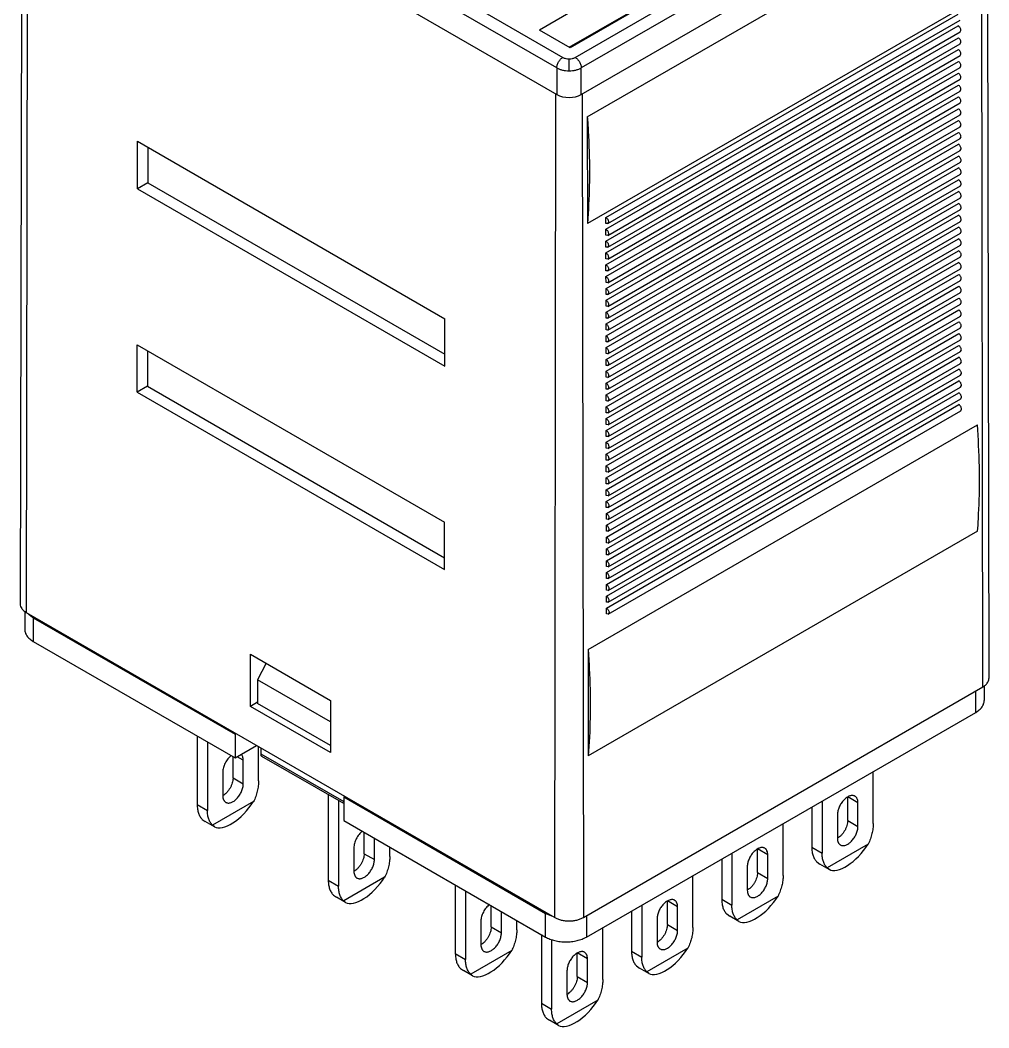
# Model space of a CAD drawing. Header units: millimetres. Extents: x 6 to 39.4, y 4.8 to 58.5.
# Drawn here: x 5.99 to 39.42, y 4.84 to 39.63 of the extents above; entities that cross this region are included whole.
import ezdxf

# ---------------------------------------------------------------- set-up
doc = ezdxf.new("R2010")
doc.units = ezdxf.units.MM
doc.header["$LTSCALE"] = 4.122792
for name, color, linetype in [('00_COMPONENTS', 7, 'CONTINUOUS'), ('00_COMPONENTS_1', 7, 'CONTINUOUS'), ('00_COMPONENTS_3', 7, 'CONTINUOUS'), ('00_COMPONENTS_4', 7, 'CONTINUOUS')]:
    doc.layers.add(name, color=color, linetype=linetype)

msp = doc.modelspace()

# ---------------------------------------------------------------- linework, layer by layer
at = {"layer": '00_COMPONENTS', "color": 7}
for p, q in [((6.052, 47.779), (5.992, 19.466)), ((6.239, 47.61), (6.197, 19.179)), ((39.218, 16.608), (39.176, 45.038)), ((39.363, 45.207), (39.423, 16.894)), ((25.565, 36.289), (39, 44.046)), ((39.006, 40.368), (25.571, 32.611)), ((26.207, 32.815), (38.369, 39.837)), ((26.208, 32.407), (38.37, 39.429)), ((26.27, 32.605), (38.432, 39.627)), ((26.209, 31.998), (38.371, 39.02)), ((26.271, 32.196), (38.433, 39.218)), ((38.433, 39.218), (38.459, 39.275)), ((26.271, 31.788), (38.433, 38.81)), ((38.433, 38.81), (38.459, 38.867)), ((26.209, 31.59), (38.371, 38.611)), ((26.272, 31.379), (38.434, 38.401)), ((38.434, 38.401), (38.46, 38.458)), ((26.21, 31.181), (38.372, 38.203)), ((26.272, 30.971), (38.435, 37.992)), ((38.435, 37.992), (38.46, 38.05)), ((26.21, 30.772), (38.373, 37.794)), ((26.273, 30.562), (38.435, 37.584)), ((38.435, 37.584), (38.461, 37.641)), ((26.211, 30.364), (38.373, 37.386)), ((38.436, 37.175), (38.462, 37.232)), ((24.44, 8.647), (24.483, 37.077)), ((25.387, 37.077), (25.43, 8.647)), ((26.212, 29.955), (38.374, 36.977)), ((26.274, 30.153), (38.436, 37.175)), ((26.212, 29.547), (38.374, 36.568)), ((26.274, 29.745), (38.436, 36.767)), ((38.436, 36.767), (38.462, 36.824)), ((25.565, 36.289), (25.571, 32.611)), ((26.275, 29.336), (38.437, 36.358)), ((38.437, 36.358), (38.463, 36.415)), ((26.213, 29.138), (38.375, 36.16)), ((26.275, 28.928), (38.438, 35.949)), ((38.438, 35.949), (38.464, 36.007)), ((26.213, 28.729), (38.376, 35.751)), ((26.276, 28.519), (38.438, 35.541)), ((38.438, 35.541), (38.464, 35.598)), ((10.04, 33.809), (10.043, 35.444)), ((10.043, 35.444), (20.649, 29.32)), ((10.394, 35.241), (10.394, 34.014)), ((26.214, 28.321), (38.376, 35.343)), ((38.439, 35.132), (38.465, 35.189)), ((26.215, 27.912), (38.377, 34.934)), ((26.277, 28.11), (38.439, 35.132)), ((26.215, 27.504), (38.377, 34.525)), ((26.277, 27.702), (38.44, 34.724)), ((38.44, 34.724), (38.465, 34.781)), ((26.216, 27.095), (38.378, 34.117)), ((26.278, 27.293), (38.44, 34.315)), ((38.44, 34.315), (38.466, 34.372)), ((10.394, 34.014), (10.04, 33.809)), ((10.04, 33.809), (20.647, 27.686)), ((10.394, 34.014), (20.648, 28.094)), ((26.279, 26.885), (38.441, 33.906)), ((38.441, 33.906), (38.467, 33.964)), ((26.217, 26.686), (38.379, 33.708)), ((26.279, 26.476), (38.441, 33.498)), ((38.441, 33.498), (38.467, 33.555)), ((26.217, 26.278), (38.379, 33.3)), ((26.28, 26.067), (38.442, 33.089)), ((38.442, 33.089), (38.468, 33.146)), ((26.208, 32.611), (26.207, 32.815)), ((26.218, 25.869), (38.38, 32.891)), ((38.443, 32.681), (38.469, 32.738)), ((26.27, 32.605), (26.208, 32.611)), ((26.208, 32.203), (26.208, 32.407)), ((26.218, 25.461), (38.381, 32.482)), ((26.296, 32.662), (26.27, 32.605)), ((26.28, 25.659), (38.443, 32.681)), ((26.271, 32.196), (26.208, 32.203)), ((26.219, 25.052), (38.381, 32.074)), ((26.296, 32.254), (26.271, 32.196)), ((26.281, 25.25), (38.443, 32.272)), ((38.443, 32.272), (38.469, 32.329)), ((26.209, 31.794), (26.209, 31.998)), ((26.271, 31.788), (26.209, 31.794)), ((26.22, 24.643), (38.382, 31.665)), ((26.297, 31.845), (26.271, 31.788)), ((26.282, 24.842), (38.444, 31.863)), ((38.444, 31.863), (38.47, 31.921)), ((26.209, 31.385), (26.209, 31.59)), ((26.272, 31.379), (26.209, 31.385)), ((26.298, 31.436), (26.272, 31.379)), ((26.282, 24.433), (38.444, 31.455)), ((38.444, 31.455), (38.47, 31.512)), ((26.21, 30.977), (26.21, 31.181)), ((26.272, 30.971), (26.21, 30.977)), ((26.22, 24.235), (38.382, 31.257)), ((26.298, 31.028), (26.272, 30.971)), ((26.283, 24.024), (38.445, 31.046)), ((38.445, 31.046), (38.471, 31.103)), ((26.211, 30.568), (26.21, 30.772)), ((26.221, 23.826), (38.383, 30.848)), ((26.299, 30.619), (26.273, 30.562)), ((26.284, 23.616), (38.446, 30.637)), ((38.446, 30.637), (38.472, 30.695)), ((26.273, 30.562), (26.211, 30.568)), ((26.211, 30.16), (26.211, 30.364)), ((26.221, 23.417), (38.384, 30.439)), ((38.446, 30.229), (38.472, 30.286)), ((26.274, 30.153), (26.211, 30.16)), ((26.212, 29.751), (26.212, 29.955)), ((26.222, 23.009), (38.384, 30.031)), ((26.3, 30.211), (26.274, 30.153)), ((26.284, 23.207), (38.446, 30.229)), ((26.274, 29.745), (26.212, 29.751)), ((26.223, 22.6), (38.385, 29.622)), ((26.3, 29.802), (26.274, 29.745)), ((26.285, 22.798), (38.447, 29.82)), ((38.447, 29.82), (38.473, 29.878)), ((20.647, 27.686), (20.649, 29.32)), ((26.213, 29.342), (26.212, 29.547)), ((26.275, 29.336), (26.213, 29.342)), ((26.301, 29.393), (26.275, 29.336)), ((26.285, 22.39), (38.448, 29.412)), ((38.448, 29.412), (38.473, 29.469)), ((26.213, 28.934), (26.213, 29.138)), ((26.275, 28.928), (26.213, 28.934)), ((26.223, 22.192), (38.386, 29.213)), ((26.301, 28.985), (26.275, 28.928)), ((26.286, 21.981), (38.448, 29.003)), ((38.448, 29.003), (38.474, 29.06)), ((26.214, 28.525), (26.213, 28.729)), ((26.224, 21.783), (38.386, 28.805)), ((26.302, 28.576), (26.276, 28.519)), ((26.287, 21.573), (38.449, 28.594)), ((38.449, 28.594), (38.475, 28.652)), ((10.03, 26.781), (10.032, 28.416)), ((10.032, 28.416), (20.639, 22.292)), ((10.383, 28.213), (10.383, 26.986)), ((26.276, 28.519), (26.214, 28.525)), ((26.214, 28.116), (26.214, 28.321)), ((26.225, 21.374), (38.387, 28.396)), ((26.287, 21.164), (38.449, 28.186)), ((38.449, 28.186), (38.475, 28.243)), ((26.277, 28.11), (26.214, 28.116)), ((26.215, 27.708), (26.215, 27.912)), ((26.225, 20.966), (38.387, 27.988)), ((26.303, 28.168), (26.277, 28.11)), ((38.45, 27.777), (38.476, 27.834)), ((26.277, 27.702), (26.215, 27.708)), ((26.216, 27.299), (26.215, 27.504)), ((26.226, 20.557), (38.388, 27.579)), ((26.303, 27.759), (26.277, 27.702)), ((26.288, 20.755), (38.45, 27.777)), ((26.278, 27.293), (26.216, 27.299)), ((26.226, 20.149), (38.389, 27.17)), ((26.304, 27.35), (26.278, 27.293)), ((26.288, 20.347), (38.451, 27.369)), ((38.451, 27.369), (38.477, 27.426)), ((10.383, 26.986), (10.03, 26.781)), ((10.383, 26.986), (20.637, 21.066)), ((26.216, 26.891), (26.216, 27.095)), ((26.279, 26.885), (26.216, 26.891)), ((26.304, 26.942), (26.279, 26.885)), ((26.289, 19.938), (38.451, 26.96)), ((38.451, 26.96), (38.477, 27.017)), ((10.03, 26.781), (20.636, 20.658)), ((26.217, 26.482), (26.217, 26.686)), ((26.279, 26.476), (26.217, 26.482)), ((26.227, 19.74), (38.389, 26.762)), ((26.305, 26.533), (26.279, 26.476)), ((26.29, 19.53), (38.452, 26.551)), ((38.452, 26.551), (38.478, 26.609)), ((26.217, 26.073), (26.217, 26.278)), ((26.228, 19.331), (38.39, 26.353)), ((26.306, 26.125), (26.28, 26.067)), ((26.29, 19.121), (38.452, 26.143)), ((38.452, 26.143), (38.478, 26.2)), ((26.28, 26.067), (26.217, 26.073)), ((26.218, 25.665), (26.218, 25.869)), ((25.593, 17.902), (39.028, 25.658)), ((26.28, 25.659), (26.218, 25.665)), ((26.219, 25.256), (26.218, 25.461)), ((26.306, 25.716), (26.28, 25.659)), ((26.281, 25.25), (26.219, 25.256)), ((26.219, 24.848), (26.219, 25.052)), ((26.307, 25.307), (26.281, 25.25)), ((26.282, 24.842), (26.219, 24.848)), ((26.308, 24.899), (26.282, 24.842)), ((26.22, 24.439), (26.22, 24.643)), ((26.282, 24.433), (26.22, 24.439)), ((26.308, 24.49), (26.282, 24.433)), ((26.221, 24.03), (26.22, 24.235)), ((26.283, 24.024), (26.221, 24.03)), ((26.309, 24.082), (26.283, 24.024)), ((26.221, 23.622), (26.221, 23.826)), ((26.309, 23.673), (26.284, 23.616)), ((26.284, 23.616), (26.221, 23.622)), ((26.222, 23.213), (26.221, 23.417)), ((26.284, 23.207), (26.222, 23.213)), ((26.222, 22.805), (26.222, 23.009)), ((26.31, 23.264), (26.284, 23.207)), ((26.285, 22.798), (26.222, 22.805)), ((26.311, 22.856), (26.285, 22.798)), ((20.636, 20.658), (20.639, 22.292)), ((26.223, 22.396), (26.223, 22.6)), ((26.285, 22.39), (26.223, 22.396)), ((26.311, 22.447), (26.285, 22.39)), ((39.033, 21.981), (25.598, 14.224)), ((26.224, 21.987), (26.223, 22.192)), ((26.286, 21.981), (26.224, 21.987)), ((26.312, 22.038), (26.286, 21.981)), ((26.224, 21.579), (26.224, 21.783)), ((26.287, 21.573), (26.224, 21.579)), ((26.312, 21.63), (26.287, 21.573)), ((26.225, 21.17), (26.225, 21.374)), ((26.287, 21.164), (26.225, 21.17)), ((26.225, 20.762), (26.225, 20.966)), ((26.313, 21.221), (26.287, 21.164)), ((26.288, 20.755), (26.225, 20.762)), ((26.226, 20.353), (26.226, 20.557)), ((26.314, 20.813), (26.288, 20.755)), ((26.288, 20.347), (26.226, 20.353)), ((26.314, 20.404), (26.288, 20.347)), ((26.227, 19.944), (26.226, 20.149)), ((26.289, 19.938), (26.227, 19.944)), ((26.315, 19.995), (26.289, 19.938)), ((26.227, 19.536), (26.227, 19.74)), ((26.29, 19.53), (26.227, 19.536)), ((26.316, 19.587), (26.29, 19.53)), ((6.197, 19.179), (24.44, 8.647)), ((26.228, 19.127), (26.228, 19.331)), ((26.316, 19.178), (26.29, 19.121)), ((26.29, 19.121), (26.228, 19.127)), ((25.593, 17.902), (25.598, 14.224)), ((13.941, 15.935), (13.944, 17.733)), ((13.944, 17.733), (16.702, 16.141)), ((25.43, 8.647), (39.218, 16.608)), ((14.187, 16.077), (13.941, 15.935)), ((16.702, 16.141), (16.699, 14.343)), ((16.699, 14.343), (13.941, 15.935))]:
    msp.add_line(p, q, dxfattribs=at)
for points, knots in [([(38.459, 39.275), (38.459, 39.29), (38.453, 39.321), (38.434, 39.364), (38.406, 39.401), (38.383, 39.421), (38.37, 39.429)], [0, 0, 0, 0, 0.237297, 0.500111, 0.762865, 1, 1, 1, 1]), ([(38.459, 38.867), (38.459, 38.881), (38.454, 38.912), (38.435, 38.955), (38.407, 38.993), (38.383, 39.013), (38.371, 39.02)], [0, 0, 0, 0, 0.237297, 0.500111, 0.762865, 1, 1, 1, 1]), ([(38.46, 38.458), (38.46, 38.473), (38.454, 38.503), (38.435, 38.546), (38.408, 38.584), (38.384, 38.604), (38.371, 38.611)], [0, 0, 0, 0, 0.237297, 0.500111, 0.762865, 1, 1, 1, 1]), ([(38.46, 38.05), (38.46, 38.064), (38.455, 38.095), (38.436, 38.138), (38.408, 38.176), (38.385, 38.196), (38.372, 38.203)], [0, 0, 0, 0, 0.237297, 0.500111, 0.762865, 1, 1, 1, 1]), ([(38.461, 37.641), (38.461, 37.656), (38.456, 37.686), (38.437, 37.729), (38.409, 37.767), (38.385, 37.787), (38.373, 37.794)], [0, 0, 0, 0, 0.237297, 0.500111, 0.762865, 1, 1, 1, 1]), ([(38.462, 37.232), (38.462, 37.247), (38.456, 37.278), (38.437, 37.321), (38.41, 37.358), (38.386, 37.378), (38.373, 37.386)], [0, 0, 0, 0, 0.237297, 0.500111, 0.762865, 1, 1, 1, 1]), ([(38.462, 36.824), (38.462, 36.838), (38.457, 36.869), (38.438, 36.912), (38.41, 36.95), (38.386, 36.97), (38.374, 36.977)], [0, 0, 0, 0, 0.237297, 0.500111, 0.762865, 1, 1, 1, 1]), ([(38.463, 36.415), (38.463, 36.43), (38.458, 36.46), (38.439, 36.503), (38.411, 36.541), (38.387, 36.561), (38.374, 36.568)], [0, 0, 0, 0, 0.237297, 0.500111, 0.762865, 1, 1, 1, 1]), ([(25.565, 36.289), (25.577, 36.127), (25.62, 35.489), (25.639, 34.85), (25.639, 34.373)], [0, 0, 0, 0, 0.254045, 1, 1, 1, 1]), ([(38.464, 36.007), (38.464, 36.021), (38.458, 36.052), (38.439, 36.095), (38.411, 36.133), (38.388, 36.153), (38.375, 36.16)], [0, 0, 0, 0, 0.237297, 0.500111, 0.762865, 1, 1, 1, 1]), ([(38.464, 35.598), (38.464, 35.613), (38.459, 35.643), (38.44, 35.686), (38.412, 35.724), (38.388, 35.744), (38.376, 35.751)], [0, 0, 0, 0, 0.237297, 0.500111, 0.762865, 1, 1, 1, 1]), ([(38.465, 35.189), (38.465, 35.204), (38.459, 35.234), (38.44, 35.277), (38.413, 35.315), (38.389, 35.335), (38.376, 35.343)], [0, 0, 0, 0, 0.237297, 0.500111, 0.762865, 1, 1, 1, 1]), ([(38.465, 34.781), (38.465, 34.795), (38.46, 34.826), (38.441, 34.869), (38.413, 34.907), (38.389, 34.927), (38.377, 34.934)], [0, 0, 0, 0, 0.237297, 0.500111, 0.762865, 1, 1, 1, 1]), ([(38.466, 34.372), (38.466, 34.387), (38.461, 34.417), (38.442, 34.46), (38.414, 34.498), (38.39, 34.518), (38.377, 34.525)], [0, 0, 0, 0, 0.237297, 0.500111, 0.762865, 1, 1, 1, 1]), ([(25.639, 34.373), (25.639, 34.224), (25.633, 33.636), (25.605, 33.048), (25.571, 32.611)], [0, 0, 0, 0, 0.254263, 1, 1, 1, 1]), ([(38.467, 33.964), (38.467, 33.978), (38.461, 34.009), (38.442, 34.052), (38.414, 34.09), (38.391, 34.11), (38.378, 34.117)], [0, 0, 0, 0, 0.237297, 0.500111, 0.762865, 1, 1, 1, 1]), ([(38.467, 33.555), (38.467, 33.569), (38.462, 33.6), (38.443, 33.643), (38.415, 33.681), (38.391, 33.701), (38.379, 33.708)], [0, 0, 0, 0, 0.237297, 0.500111, 0.762865, 1, 1, 1, 1]), ([(38.468, 33.146), (38.468, 33.161), (38.462, 33.191), (38.443, 33.234), (38.416, 33.272), (38.392, 33.292), (38.379, 33.3)], [0, 0, 0, 0, 0.237297, 0.500111, 0.762865, 1, 1, 1, 1]), ([(26.207, 32.815), (26.22, 32.808), (26.244, 32.788), (26.271, 32.75), (26.29, 32.707), (26.296, 32.677), (26.296, 32.662)], [0, 0, 0, 0, 0.237135, 0.499889, 0.762703, 1, 1, 1, 1]), ([(38.469, 32.738), (38.469, 32.752), (38.463, 32.783), (38.444, 32.826), (38.416, 32.864), (38.393, 32.884), (38.38, 32.891)], [0, 0, 0, 0, 0.237297, 0.500111, 0.762865, 1, 1, 1, 1]), ([(26.208, 32.407), (26.22, 32.4), (26.244, 32.38), (26.272, 32.342), (26.291, 32.299), (26.296, 32.268), (26.296, 32.254)], [0, 0, 0, 0, 0.237135, 0.499889, 0.762703, 1, 1, 1, 1]), ([(38.469, 32.329), (38.469, 32.344), (38.464, 32.374), (38.445, 32.417), (38.417, 32.455), (38.393, 32.475), (38.381, 32.482)], [0, 0, 0, 0, 0.237297, 0.500111, 0.762865, 1, 1, 1, 1]), ([(38.47, 31.921), (38.47, 31.935), (38.464, 31.966), (38.445, 32.009), (38.418, 32.047), (38.394, 32.066), (38.381, 32.074)], [0, 0, 0, 0, 0.237297, 0.500111, 0.762865, 1, 1, 1, 1]), ([(26.209, 31.998), (26.221, 31.991), (26.245, 31.971), (26.273, 31.933), (26.292, 31.89), (26.297, 31.86), (26.297, 31.845)], [0, 0, 0, 0, 0.237135, 0.499889, 0.762703, 1, 1, 1, 1]), ([(38.47, 31.512), (38.47, 31.526), (38.465, 31.557), (38.446, 31.6), (38.418, 31.638), (38.394, 31.658), (38.382, 31.665)], [0, 0, 0, 0, 0.237297, 0.500111, 0.762865, 1, 1, 1, 1]), ([(26.209, 31.59), (26.222, 31.582), (26.245, 31.562), (26.273, 31.525), (26.292, 31.482), (26.298, 31.451), (26.298, 31.436)], [0, 0, 0, 0, 0.237135, 0.499889, 0.762703, 1, 1, 1, 1]), ([(26.21, 31.181), (26.222, 31.174), (26.246, 31.154), (26.274, 31.116), (26.293, 31.073), (26.298, 31.042), (26.298, 31.028)], [0, 0, 0, 0, 0.237135, 0.499889, 0.762703, 1, 1, 1, 1]), ([(38.471, 31.103), (38.471, 31.118), (38.466, 31.148), (38.447, 31.191), (38.419, 31.229), (38.395, 31.249), (38.382, 31.257)], [0, 0, 0, 0, 0.237297, 0.500111, 0.762865, 1, 1, 1, 1]), ([(26.21, 30.772), (26.223, 30.765), (26.247, 30.745), (26.274, 30.707), (26.293, 30.664), (26.299, 30.634), (26.299, 30.619)], [0, 0, 0, 0, 0.237135, 0.499889, 0.762703, 1, 1, 1, 1]), ([(38.472, 30.695), (38.472, 30.709), (38.466, 30.74), (38.447, 30.783), (38.419, 30.821), (38.396, 30.841), (38.383, 30.848)], [0, 0, 0, 0, 0.237297, 0.500111, 0.762865, 1, 1, 1, 1]), ([(26.211, 30.364), (26.224, 30.357), (26.247, 30.337), (26.275, 30.299), (26.294, 30.256), (26.3, 30.225), (26.3, 30.211)], [0, 0, 0, 0, 0.237135, 0.499889, 0.762703, 1, 1, 1, 1]), ([(38.472, 30.286), (38.472, 30.301), (38.467, 30.331), (38.448, 30.374), (38.42, 30.412), (38.396, 30.432), (38.384, 30.439)], [0, 0, 0, 0, 0.237297, 0.500111, 0.762865, 1, 1, 1, 1]), ([(26.212, 29.955), (26.224, 29.948), (26.248, 29.928), (26.276, 29.89), (26.295, 29.847), (26.3, 29.817), (26.3, 29.802)], [0, 0, 0, 0, 0.237135, 0.499889, 0.762703, 1, 1, 1, 1]), ([(38.473, 29.878), (38.473, 29.892), (38.467, 29.923), (38.448, 29.966), (38.421, 30.003), (38.397, 30.023), (38.384, 30.031)], [0, 0, 0, 0, 0.237297, 0.500111, 0.762865, 1, 1, 1, 1]), ([(38.473, 29.469), (38.473, 29.483), (38.468, 29.514), (38.449, 29.557), (38.421, 29.595), (38.397, 29.615), (38.385, 29.622)], [0, 0, 0, 0, 0.237297, 0.500111, 0.762865, 1, 1, 1, 1]), ([(26.212, 29.547), (26.225, 29.539), (26.249, 29.519), (26.276, 29.481), (26.295, 29.439), (26.301, 29.408), (26.301, 29.393)], [0, 0, 0, 0, 0.237135, 0.499889, 0.762703, 1, 1, 1, 1]), ([(26.213, 29.138), (26.225, 29.131), (26.249, 29.111), (26.277, 29.073), (26.296, 29.03), (26.301, 28.999), (26.301, 28.985)], [0, 0, 0, 0, 0.237135, 0.499889, 0.762703, 1, 1, 1, 1]), ([(38.474, 29.06), (38.474, 29.075), (38.469, 29.105), (38.45, 29.148), (38.422, 29.186), (38.398, 29.206), (38.386, 29.213)], [0, 0, 0, 0, 0.237297, 0.500111, 0.762865, 1, 1, 1, 1]), ([(26.213, 28.729), (26.226, 28.722), (26.25, 28.702), (26.278, 28.664), (26.297, 28.621), (26.302, 28.591), (26.302, 28.576)], [0, 0, 0, 0, 0.237135, 0.499889, 0.762703, 1, 1, 1, 1]), ([(38.475, 28.652), (38.475, 28.666), (38.469, 28.697), (38.45, 28.74), (38.422, 28.778), (38.399, 28.798), (38.386, 28.805)], [0, 0, 0, 0, 0.237297, 0.500111, 0.762865, 1, 1, 1, 1]), ([(26.214, 28.321), (26.227, 28.314), (26.25, 28.294), (26.278, 28.256), (26.297, 28.213), (26.303, 28.182), (26.303, 28.168)], [0, 0, 0, 0, 0.237135, 0.499889, 0.762703, 1, 1, 1, 1]), ([(38.475, 28.243), (38.475, 28.258), (38.47, 28.288), (38.451, 28.331), (38.423, 28.369), (38.399, 28.389), (38.387, 28.396)], [0, 0, 0, 0, 0.237297, 0.500111, 0.762865, 1, 1, 1, 1]), ([(26.215, 27.912), (26.227, 27.905), (26.251, 27.885), (26.279, 27.847), (26.298, 27.804), (26.303, 27.773), (26.303, 27.759)], [0, 0, 0, 0, 0.237135, 0.499889, 0.762703, 1, 1, 1, 1]), ([(38.476, 27.834), (38.476, 27.849), (38.47, 27.88), (38.451, 27.923), (38.424, 27.96), (38.4, 27.98), (38.387, 27.988)], [0, 0, 0, 0, 0.237297, 0.500111, 0.762865, 1, 1, 1, 1]), ([(26.215, 27.504), (26.228, 27.496), (26.252, 27.476), (26.279, 27.438), (26.298, 27.395), (26.304, 27.365), (26.304, 27.35)], [0, 0, 0, 0, 0.237135, 0.499889, 0.762703, 1, 1, 1, 1]), ([(38.477, 27.426), (38.477, 27.44), (38.471, 27.471), (38.452, 27.514), (38.424, 27.552), (38.401, 27.572), (38.388, 27.579)], [0, 0, 0, 0, 0.237297, 0.500111, 0.762865, 1, 1, 1, 1]), ([(38.477, 27.017), (38.477, 27.032), (38.472, 27.062), (38.453, 27.105), (38.425, 27.143), (38.401, 27.163), (38.389, 27.17)], [0, 0, 0, 0, 0.237297, 0.500111, 0.762865, 1, 1, 1, 1]), ([(26.216, 27.095), (26.228, 27.088), (26.252, 27.068), (26.28, 27.03), (26.299, 26.987), (26.304, 26.956), (26.304, 26.942)], [0, 0, 0, 0, 0.237135, 0.499889, 0.762703, 1, 1, 1, 1]), ([(26.217, 26.686), (26.229, 26.679), (26.253, 26.659), (26.281, 26.621), (26.3, 26.578), (26.305, 26.548), (26.305, 26.533)], [0, 0, 0, 0, 0.237135, 0.499889, 0.762703, 1, 1, 1, 1]), ([(38.478, 26.609), (38.478, 26.623), (38.472, 26.654), (38.453, 26.697), (38.426, 26.735), (38.402, 26.755), (38.389, 26.762)], [0, 0, 0, 0, 0.237297, 0.500111, 0.762865, 1, 1, 1, 1]), ([(26.217, 26.278), (26.23, 26.271), (26.254, 26.251), (26.281, 26.213), (26.3, 26.17), (26.306, 26.139), (26.306, 26.125)], [0, 0, 0, 0, 0.237135, 0.499889, 0.762703, 1, 1, 1, 1]), ([(38.478, 26.2), (38.478, 26.215), (38.473, 26.245), (38.454, 26.288), (38.426, 26.326), (38.402, 26.346), (38.39, 26.353)], [0, 0, 0, 0, 0.237297, 0.500111, 0.762865, 1, 1, 1, 1]), ([(26.218, 25.869), (26.23, 25.862), (26.254, 25.842), (26.282, 25.804), (26.301, 25.761), (26.306, 25.73), (26.306, 25.716)], [0, 0, 0, 0, 0.237135, 0.499889, 0.762703, 1, 1, 1, 1]), ([(26.218, 25.461), (26.231, 25.453), (26.255, 25.433), (26.283, 25.395), (26.301, 25.352), (26.307, 25.322), (26.307, 25.307)], [0, 0, 0, 0, 0.237135, 0.499889, 0.762703, 1, 1, 1, 1]), ([(39.101, 23.743), (39.101, 23.9), (39.095, 24.539), (39.064, 25.178), (39.028, 25.658)], [0, 0, 0, 0, 0.245957, 1, 1, 1, 1]), ([(26.219, 25.052), (26.232, 25.045), (26.255, 25.025), (26.283, 24.987), (26.302, 24.944), (26.308, 24.913), (26.308, 24.899)], [0, 0, 0, 0, 0.237135, 0.499889, 0.762703, 1, 1, 1, 1]), ([(26.22, 24.643), (26.232, 24.636), (26.256, 24.616), (26.284, 24.578), (26.303, 24.535), (26.308, 24.505), (26.308, 24.49)], [0, 0, 0, 0, 0.237135, 0.499889, 0.762703, 1, 1, 1, 1]), ([(26.22, 24.235), (26.233, 24.227), (26.257, 24.208), (26.284, 24.17), (26.303, 24.127), (26.309, 24.096), (26.309, 24.082)], [0, 0, 0, 0, 0.237135, 0.499889, 0.762703, 1, 1, 1, 1]), ([(26.221, 23.826), (26.233, 23.819), (26.257, 23.799), (26.285, 23.761), (26.304, 23.718), (26.309, 23.687), (26.309, 23.673)], [0, 0, 0, 0, 0.237135, 0.499889, 0.762703, 1, 1, 1, 1]), ([(39.033, 21.981), (39.045, 22.125), (39.085, 22.711), (39.101, 23.299), (39.101, 23.743)], [0, 0, 0, 0, 0.245763, 1, 1, 1, 1]), ([(26.221, 23.417), (26.234, 23.41), (26.258, 23.39), (26.286, 23.352), (26.305, 23.309), (26.31, 23.279), (26.31, 23.264)], [0, 0, 0, 0, 0.237135, 0.499889, 0.762703, 1, 1, 1, 1]), ([(26.222, 23.009), (26.235, 23.002), (26.258, 22.982), (26.286, 22.944), (26.305, 22.901), (26.311, 22.87), (26.311, 22.856)], [0, 0, 0, 0, 0.237135, 0.499889, 0.762703, 1, 1, 1, 1]), ([(26.223, 22.6), (26.235, 22.593), (26.259, 22.573), (26.287, 22.535), (26.306, 22.492), (26.311, 22.462), (26.311, 22.447)], [0, 0, 0, 0, 0.237135, 0.499889, 0.762703, 1, 1, 1, 1]), ([(26.223, 22.192), (26.236, 22.184), (26.26, 22.164), (26.287, 22.127), (26.306, 22.084), (26.312, 22.053), (26.312, 22.038)], [0, 0, 0, 0, 0.237135, 0.499889, 0.762703, 1, 1, 1, 1]), ([(26.224, 21.783), (26.237, 21.776), (26.26, 21.756), (26.288, 21.718), (26.307, 21.675), (26.312, 21.644), (26.312, 21.63)], [0, 0, 0, 0, 0.237135, 0.499889, 0.762703, 1, 1, 1, 1]), ([(26.225, 21.374), (26.237, 21.367), (26.261, 21.347), (26.289, 21.309), (26.308, 21.266), (26.313, 21.236), (26.313, 21.221)], [0, 0, 0, 0, 0.237135, 0.499889, 0.762703, 1, 1, 1, 1]), ([(26.225, 20.966), (26.238, 20.959), (26.262, 20.939), (26.289, 20.901), (26.308, 20.858), (26.314, 20.827), (26.314, 20.813)], [0, 0, 0, 0, 0.237135, 0.499889, 0.762703, 1, 1, 1, 1]), ([(26.226, 20.557), (26.238, 20.55), (26.262, 20.53), (26.29, 20.492), (26.309, 20.449), (26.314, 20.419), (26.314, 20.404)], [0, 0, 0, 0, 0.237135, 0.499889, 0.762703, 1, 1, 1, 1]), ([(26.226, 20.149), (26.239, 20.141), (26.263, 20.121), (26.291, 20.084), (26.31, 20.041), (26.315, 20.01), (26.315, 19.995)], [0, 0, 0, 0, 0.237135, 0.499889, 0.762703, 1, 1, 1, 1]), ([(26.227, 19.74), (26.24, 19.733), (26.263, 19.713), (26.291, 19.675), (26.31, 19.632), (26.316, 19.601), (26.316, 19.587)], [0, 0, 0, 0, 0.237135, 0.499889, 0.762703, 1, 1, 1, 1]), ([(5.992, 19.466), (5.991, 19.439), (6.001, 19.383), (6.028, 19.334), (6.045, 19.31)], [0, 0, 0, 0, 0.482961, 1, 1, 1, 1]), ([(6.045, 19.31), (6.054, 19.298), (6.08, 19.267), (6.13, 19.222), (6.173, 19.193), (6.197, 19.179)], [0, 0, 0, 0, 0.229617, 0.599345, 1, 1, 1, 1]), ([(26.228, 19.331), (26.24, 19.324), (26.264, 19.304), (26.292, 19.266), (26.311, 19.223), (26.316, 19.193), (26.316, 19.178)], [0, 0, 0, 0, 0.237135, 0.499889, 0.762703, 1, 1, 1, 1]), ([(25.593, 17.902), (25.605, 17.74), (25.647, 17.102), (25.666, 16.463), (25.666, 15.986)], [0, 0, 0, 0, 0.254045, 1, 1, 1, 1]), ([(39.218, 16.608), (39.249, 16.625), (39.305, 16.664), (39.372, 16.734), (39.414, 16.811), (39.424, 16.867), (39.423, 16.894)], [0, 0, 0, 0, 0.289746, 0.549121, 0.782214, 1, 1, 1, 1]), ([(25.666, 15.986), (25.666, 15.837), (25.661, 15.249), (25.633, 14.661), (25.598, 14.224)], [0, 0, 0, 0, 0.254263, 1, 1, 1, 1]), ([(24.44, 8.647), (24.474, 8.627), (24.548, 8.593), (24.669, 8.556), (24.799, 8.533), (24.935, 8.526), (25.071, 8.533), (25.201, 8.556), (25.322, 8.593), (25.396, 8.627), (25.43, 8.647)], [0, 0, 0, 0, 0.114124, 0.237348, 0.366973, 0.5, 0.633028, 0.762653, 0.885877, 1, 1, 1, 1])]:
    msp.add_open_spline(points, degree=3, knots=knots, dxfattribs=at)
at = {"layer": '00_COMPONENTS_1', "color": 7}
for p, q in [((12.101, 14.913), (12.101, 12.545)), ((12.454, 14.709), (12.454, 12.341)), ((14.222, 13.362), (14.222, 14.546)), ((13.338, 13.464), (13.338, 14.199)), ((13.692, 14.076), (13.48, 14.199)), ((13.692, 13.26), (13.692, 14.076)), ((12.985, 13.668), (12.985, 12.852)), ((35.435, 11.892), (35.435, 13.689)), ((13.338, 13.464), (13.692, 13.26)), ((16.626, 12.886), (16.626, 9.933)), ((12.101, 12.545), (12.454, 12.341)), ((14.045, 12.647), (12.631, 11.831)), ((16.98, 12.682), (16.98, 9.728)), ((33.668, 12.668), (33.668, 10.872)), ((34.905, 12.607), (34.552, 12.811)), ((34.552, 11.994), (34.552, 12.811)), ((34.905, 11.79), (34.905, 12.607)), ((33.314, 12.464), (33.314, 11.076)), ((34.198, 12.198), (34.198, 11.382)), ((12.278, 12.035), (12.379, 11.962)), ((12.694, 11.78), (12.379, 11.962)), ((12.694, 11.78), (12.631, 11.831)), ((32.324, 10.096), (32.324, 11.892)), ((34.552, 11.994), (34.905, 11.79)), ((17.864, 10.851), (17.864, 11.586)), ((18.217, 10.647), (18.217, 11.382)), ((35.259, 11.178), (33.844, 10.361)), ((17.51, 11.055), (17.51, 10.239)), ((17.864, 10.851), (18.217, 10.647)), ((18.748, 10.749), (18.748, 11.076)), ((30.556, 10.872), (30.556, 9.075)), ((31.794, 10.81), (31.44, 11.014)), ((31.44, 10.198), (31.44, 11.014)), ((31.794, 9.994), (31.794, 10.81)), ((33.314, 11.076), (33.668, 10.872)), ((30.203, 10.668), (30.203, 9.279)), ((33.491, 10.565), (33.592, 10.493)), ((33.908, 10.31), (33.592, 10.493)), ((29.213, 8.3), (29.213, 10.096)), ((31.087, 10.402), (31.087, 9.586)), ((31.44, 10.198), (31.794, 9.994)), ((33.908, 10.31), (33.844, 10.361)), ((16.626, 9.933), (16.98, 9.728)), ((18.571, 10.035), (17.157, 9.218)), ((21.01, 9.769), (21.01, 7.401)), ((16.803, 9.422), (16.904, 9.349)), ((21.364, 9.565), (21.364, 7.197)), ((17.22, 9.167), (16.904, 9.349)), ((17.22, 9.167), (17.157, 9.218)), ((22.248, 8.32), (22.248, 9.055)), ((27.445, 9.075), (27.445, 7.279)), ((28.683, 9.014), (28.329, 9.218)), ((28.329, 8.402), (28.329, 9.218)), ((30.203, 9.279), (30.556, 9.075)), ((32.147, 9.381), (30.733, 8.565)), ((22.601, 8.116), (22.601, 8.851)), ((27.092, 8.871), (27.092, 7.483)), ((28.683, 8.198), (28.683, 9.014)), ((30.38, 8.769), (30.481, 8.696)), ((21.894, 8.524), (21.894, 7.708)), ((23.132, 8.218), (23.132, 8.545)), ((27.975, 8.606), (27.975, 7.789)), ((28.329, 8.402), (28.683, 8.198)), ((30.796, 8.514), (30.481, 8.696)), ((30.796, 8.514), (30.733, 8.565)), ((22.248, 8.32), (22.601, 8.116)), ((23.98, 8.055), (23.98, 5.687)), ((26.102, 6.503), (26.102, 8.3)), ((24.334, 7.885), (24.334, 5.483)), ((21.01, 7.401), (21.364, 7.197)), ((22.955, 7.504), (21.541, 6.687)), ((25.571, 7.218), (25.218, 7.422)), ((25.218, 6.605), (25.218, 7.422)), ((27.092, 7.483), (27.445, 7.279)), ((29.036, 7.585), (27.622, 6.769)), ((25.571, 6.401), (25.571, 7.218)), ((27.268, 6.973), (27.369, 6.9)), ((21.187, 6.891), (21.288, 6.818)), ((21.604, 6.636), (21.288, 6.818)), ((21.604, 6.636), (21.541, 6.687)), ((24.864, 6.81), (24.864, 5.993)), ((27.685, 6.718), (27.369, 6.9)), ((27.685, 6.718), (27.622, 6.769)), ((25.218, 6.605), (25.571, 6.401)), ((23.98, 5.687), (24.334, 5.483)), ((25.925, 5.789), (24.511, 4.972)), ((24.157, 5.177), (24.258, 5.104)), ((24.574, 4.921), (24.258, 5.104)), ((24.574, 4.921), (24.511, 4.972))]:
    msp.add_line(p, q, dxfattribs=at)
for centre in [(13.444, 12.79), (34.658, 11.321), (17.97, 10.178), (31.546, 9.524), (22.354, 7.646), (28.435, 7.728), (25.324, 5.932)]:
    msp.add_ellipse(centre, major_axis=(0.781, 0.989), ratio=0.454219, start_param=-3.075315, end_param=-1.362635, dxfattribs=at)
for points, knots in [([(13.692, 14.076), (13.692, 14.097), (13.689, 14.138), (13.676, 14.195), (13.653, 14.244), (13.631, 14.271), (13.619, 14.282)], [0, 0, 0, 0, 0.284377, 0.544147, 0.780816, 1, 1, 1, 1]), ([(13.277, 14.239), (13.256, 14.222), (13.215, 14.186), (13.16, 14.124), (13.11, 14.054), (13.066, 13.979), (13.031, 13.901), (13.005, 13.822), (12.989, 13.744), (12.985, 13.693), (12.985, 13.668)], [0, 0, 0, 0, 0.120494, 0.247228, 0.377866, 0.509835, 0.640475, 0.767175, 0.887698, 1, 1, 1, 1]), ([(13.338, 13.464), (13.338, 13.436), (13.333, 13.378), (13.313, 13.29), (13.28, 13.201), (13.236, 13.115), (13.183, 13.033), (13.123, 12.961), (13.057, 12.899), (13.009, 12.865), (12.985, 12.852)], [0, 0, 0, 0, 0.114141, 0.237348, 0.366985, 0.500012, 0.63303, 0.762678, 0.885848, 1, 1, 1, 1]), ([(13.088, 12.623), (13.101, 12.616), (13.128, 12.604), (13.173, 12.598), (13.221, 12.601), (13.271, 12.615), (13.323, 12.637), (13.375, 12.669), (13.426, 12.709), (13.475, 12.756), (13.521, 12.81), (13.578, 12.889), (13.624, 12.975), (13.659, 13.065), (13.678, 13.131), (13.689, 13.196), (13.692, 13.239), (13.692, 13.26)], [0, 0, 0, 0, 0.042818, 0.087404, 0.135191, 0.187107, 0.243559, 0.304522, 0.369628, 0.438243, 0.50955, 0.582593, 0.729616, 0.801611, 0.871224, 0.937626, 1, 1, 1, 1]), ([(14.222, 13.362), (14.222, 13.305), (14.214, 13.187), (14.179, 13.009), (14.124, 12.827), (14.074, 12.707), (14.045, 12.647)], [0, 0, 0, 0, 0.229915, 0.475472, 0.733483, 1, 1, 1, 1]), ([(12.101, 12.545), (12.101, 12.493), (12.106, 12.416), (12.125, 12.317), (12.151, 12.229), (12.188, 12.148), (12.236, 12.079), (12.263, 12.049), (12.278, 12.035)], [0, 0, 0, 0, 0.283897, 0.416746, 0.543554, 0.780316, 0.89192, 1, 1, 1, 1]), ([(12.985, 12.852), (12.985, 12.826), (12.989, 12.778), (13.005, 12.721), (13.026, 12.683), (13.044, 12.659), (13.064, 12.638), (13.08, 12.627), (13.088, 12.623)], [0, 0, 0, 0, 0.28935, 0.548328, 0.667753, 0.781766, 0.891906, 1, 1, 1, 1]), ([(34.802, 12.836), (34.789, 12.843), (34.762, 12.854), (34.717, 12.861), (34.669, 12.857), (34.619, 12.844), (34.567, 12.821), (34.515, 12.789), (34.464, 12.749), (34.415, 12.702), (34.369, 12.648), (34.312, 12.569), (34.266, 12.483), (34.231, 12.394), (34.212, 12.327), (34.201, 12.262), (34.198, 12.219), (34.198, 12.198)], [0, 0, 0, 0, 0.042818, 0.087404, 0.135191, 0.187107, 0.243559, 0.304522, 0.369628, 0.438243, 0.50955, 0.582593, 0.729616, 0.801611, 0.871224, 0.937626, 1, 1, 1, 1]), ([(34.905, 12.607), (34.905, 12.632), (34.901, 12.68), (34.885, 12.737), (34.864, 12.775), (34.846, 12.799), (34.825, 12.82), (34.81, 12.831), (34.802, 12.836)], [0, 0, 0, 0, 0.28935, 0.548328, 0.667753, 0.781766, 0.891906, 1, 1, 1, 1]), ([(12.631, 11.831), (12.617, 11.845), (12.589, 11.875), (12.541, 11.944), (12.504, 12.025), (12.479, 12.113), (12.46, 12.212), (12.454, 12.289), (12.454, 12.341)], [0, 0, 0, 0, 0.10808, 0.219684, 0.456446, 0.583254, 0.716103, 1, 1, 1, 1]), ([(34.552, 11.994), (34.552, 11.966), (34.546, 11.908), (34.526, 11.82), (34.493, 11.732), (34.45, 11.645), (34.396, 11.564), (34.336, 11.491), (34.27, 11.429), (34.222, 11.396), (34.198, 11.382)], [0, 0, 0, 0, 0.114141, 0.237348, 0.366985, 0.500012, 0.63303, 0.762678, 0.885848, 1, 1, 1, 1]), ([(35.435, 11.892), (35.435, 11.835), (35.427, 11.718), (35.393, 11.539), (35.337, 11.357), (35.287, 11.237), (35.259, 11.178)], [0, 0, 0, 0, 0.229915, 0.475472, 0.733483, 1, 1, 1, 1]), ([(17.802, 11.626), (17.781, 11.609), (17.741, 11.573), (17.685, 11.511), (17.635, 11.441), (17.592, 11.366), (17.557, 11.288), (17.53, 11.209), (17.514, 11.131), (17.51, 11.08), (17.51, 11.055)], [0, 0, 0, 0, 0.120494, 0.247228, 0.377866, 0.509835, 0.640475, 0.767175, 0.887698, 1, 1, 1, 1]), ([(34.302, 11.153), (34.314, 11.146), (34.341, 11.135), (34.386, 11.128), (34.434, 11.132), (34.484, 11.145), (34.536, 11.168), (34.588, 11.2), (34.639, 11.24), (34.688, 11.287), (34.734, 11.341), (34.791, 11.419), (34.837, 11.505), (34.872, 11.595), (34.891, 11.662), (34.902, 11.727), (34.905, 11.769), (34.905, 11.79)], [0, 0, 0, 0, 0.042818, 0.087404, 0.135191, 0.187107, 0.243559, 0.304522, 0.369628, 0.438243, 0.50955, 0.582593, 0.729616, 0.801611, 0.871224, 0.937626, 1, 1, 1, 1]), ([(34.198, 11.382), (34.198, 11.357), (34.202, 11.308), (34.219, 11.252), (34.239, 11.214), (34.257, 11.189), (34.278, 11.169), (34.293, 11.158), (34.302, 11.153)], [0, 0, 0, 0, 0.28935, 0.548328, 0.667753, 0.781766, 0.891906, 1, 1, 1, 1]), ([(17.864, 10.851), (17.864, 10.823), (17.859, 10.765), (17.838, 10.677), (17.806, 10.588), (17.762, 10.502), (17.709, 10.421), (17.648, 10.348), (17.582, 10.286), (17.534, 10.253), (17.51, 10.239)], [0, 0, 0, 0, 0.114141, 0.237348, 0.366985, 0.500012, 0.63303, 0.762678, 0.885848, 1, 1, 1, 1]), ([(31.69, 11.039), (31.678, 11.046), (31.651, 11.058), (31.606, 11.064), (31.558, 11.061), (31.507, 11.047), (31.456, 11.024), (31.404, 10.993), (31.353, 10.953), (31.304, 10.905), (31.257, 10.852), (31.201, 10.773), (31.154, 10.687), (31.12, 10.597), (31.101, 10.531), (31.09, 10.466), (31.087, 10.423), (31.087, 10.402)], [0, 0, 0, 0, 0.042818, 0.087404, 0.135191, 0.187107, 0.243559, 0.304522, 0.369628, 0.438243, 0.50955, 0.582593, 0.729616, 0.801611, 0.871224, 0.937626, 1, 1, 1, 1]), ([(31.794, 10.81), (31.794, 10.836), (31.79, 10.884), (31.773, 10.941), (31.753, 10.979), (31.735, 11.003), (31.714, 11.024), (31.698, 11.035), (31.69, 11.039)], [0, 0, 0, 0, 0.28935, 0.548328, 0.667753, 0.781766, 0.891906, 1, 1, 1, 1]), ([(33.314, 11.076), (33.314, 11.023), (33.319, 10.946), (33.338, 10.847), (33.364, 10.759), (33.401, 10.679), (33.449, 10.609), (33.476, 10.579), (33.491, 10.565)], [0, 0, 0, 0, 0.283897, 0.416746, 0.543554, 0.780316, 0.89192, 1, 1, 1, 1]), ([(33.844, 10.361), (33.83, 10.375), (33.803, 10.405), (33.754, 10.475), (33.718, 10.555), (33.692, 10.643), (33.673, 10.742), (33.668, 10.819), (33.668, 10.872)], [0, 0, 0, 0, 0.10808, 0.219684, 0.456446, 0.583254, 0.716103, 1, 1, 1, 1]), ([(17.614, 10.01), (17.626, 10.003), (17.653, 9.991), (17.698, 9.985), (17.746, 9.988), (17.797, 10.002), (17.848, 10.025), (17.9, 10.056), (17.951, 10.096), (18.001, 10.144), (18.047, 10.197), (18.103, 10.276), (18.15, 10.362), (18.184, 10.452), (18.203, 10.518), (18.215, 10.583), (18.217, 10.626), (18.217, 10.647)], [0, 0, 0, 0, 0.042818, 0.087404, 0.135191, 0.187107, 0.243559, 0.304522, 0.369628, 0.438243, 0.50955, 0.582593, 0.729616, 0.801611, 0.871224, 0.937626, 1, 1, 1, 1]), ([(18.748, 10.749), (18.748, 10.692), (18.739, 10.575), (18.705, 10.396), (18.649, 10.214), (18.599, 10.094), (18.571, 10.035)], [0, 0, 0, 0, 0.229915, 0.475472, 0.733483, 1, 1, 1, 1]), ([(17.51, 10.239), (17.51, 10.213), (17.514, 10.165), (17.531, 10.109), (17.551, 10.07), (17.569, 10.046), (17.59, 10.026), (17.606, 10.015), (17.614, 10.01)], [0, 0, 0, 0, 0.28935, 0.548328, 0.667753, 0.781766, 0.891906, 1, 1, 1, 1]), ([(31.44, 10.198), (31.44, 10.17), (31.435, 10.112), (31.415, 10.024), (31.382, 9.935), (31.338, 9.849), (31.285, 9.767), (31.225, 9.695), (31.159, 9.633), (31.111, 9.6), (31.087, 9.586)], [0, 0, 0, 0, 0.114141, 0.237348, 0.366985, 0.500012, 0.63303, 0.762678, 0.885848, 1, 1, 1, 1]), ([(32.324, 10.096), (32.324, 10.039), (32.316, 9.922), (32.281, 9.743), (32.225, 9.561), (32.176, 9.441), (32.147, 9.381)], [0, 0, 0, 0, 0.229915, 0.475472, 0.733483, 1, 1, 1, 1]), ([(16.626, 9.933), (16.626, 9.88), (16.631, 9.803), (16.651, 9.704), (16.676, 9.616), (16.713, 9.536), (16.761, 9.466), (16.789, 9.436), (16.803, 9.422)], [0, 0, 0, 0, 0.283897, 0.416746, 0.543554, 0.780316, 0.89192, 1, 1, 1, 1]), ([(31.19, 9.357), (31.203, 9.35), (31.23, 9.338), (31.275, 9.332), (31.323, 9.335), (31.373, 9.349), (31.425, 9.372), (31.477, 9.403), (31.528, 9.443), (31.577, 9.491), (31.623, 9.544), (31.68, 9.623), (31.726, 9.709), (31.761, 9.799), (31.779, 9.865), (31.791, 9.93), (31.794, 9.973), (31.794, 9.994)], [0, 0, 0, 0, 0.042818, 0.087404, 0.135191, 0.187107, 0.243559, 0.304522, 0.369628, 0.438243, 0.50955, 0.582593, 0.729616, 0.801611, 0.871224, 0.937626, 1, 1, 1, 1]), ([(17.157, 9.218), (17.142, 9.232), (17.115, 9.262), (17.067, 9.331), (17.03, 9.412), (17.004, 9.5), (16.985, 9.599), (16.98, 9.676), (16.98, 9.728)], [0, 0, 0, 0, 0.10808, 0.219684, 0.456446, 0.583254, 0.716103, 1, 1, 1, 1]), ([(31.087, 9.586), (31.087, 9.56), (31.091, 9.512), (31.107, 9.455), (31.128, 9.417), (31.146, 9.393), (31.166, 9.372), (31.182, 9.361), (31.19, 9.357)], [0, 0, 0, 0, 0.28935, 0.548328, 0.667753, 0.781766, 0.891906, 1, 1, 1, 1]), ([(22.186, 9.095), (22.165, 9.078), (22.125, 9.042), (22.069, 8.98), (22.019, 8.91), (21.976, 8.835), (21.941, 8.757), (21.915, 8.678), (21.898, 8.6), (21.894, 8.549), (21.894, 8.524)], [0, 0, 0, 0, 0.120494, 0.247228, 0.377866, 0.509835, 0.640475, 0.767175, 0.887698, 1, 1, 1, 1]), ([(28.579, 9.243), (28.567, 9.25), (28.54, 9.261), (28.495, 9.268), (28.446, 9.264), (28.396, 9.251), (28.344, 9.228), (28.293, 9.196), (28.241, 9.156), (28.192, 9.109), (28.146, 9.055), (28.09, 8.977), (28.043, 8.891), (28.009, 8.801), (27.99, 8.734), (27.978, 8.669), (27.975, 8.627), (27.975, 8.606)], [0, 0, 0, 0, 0.042818, 0.087404, 0.135191, 0.187107, 0.243559, 0.304522, 0.369628, 0.438243, 0.50955, 0.582593, 0.729616, 0.801611, 0.871224, 0.937626, 1, 1, 1, 1]), ([(28.683, 9.014), (28.683, 9.039), (28.679, 9.088), (28.662, 9.144), (28.642, 9.182), (28.624, 9.207), (28.603, 9.227), (28.587, 9.238), (28.579, 9.243)], [0, 0, 0, 0, 0.28935, 0.548328, 0.667753, 0.781766, 0.891906, 1, 1, 1, 1]), ([(30.203, 9.279), (30.203, 9.227), (30.208, 9.15), (30.227, 9.051), (30.253, 8.963), (30.29, 8.882), (30.338, 8.813), (30.365, 8.783), (30.38, 8.769)], [0, 0, 0, 0, 0.283897, 0.416746, 0.543554, 0.780316, 0.89192, 1, 1, 1, 1]), ([(30.733, 8.565), (30.719, 8.579), (30.691, 8.609), (30.643, 8.678), (30.606, 8.759), (30.581, 8.847), (30.561, 8.946), (30.556, 9.023), (30.556, 9.075)], [0, 0, 0, 0, 0.10808, 0.219684, 0.456446, 0.583254, 0.716103, 1, 1, 1, 1]), ([(28.329, 8.402), (28.329, 8.374), (28.324, 8.316), (28.303, 8.228), (28.271, 8.139), (28.227, 8.052), (28.174, 7.971), (28.113, 7.898), (28.047, 7.837), (28, 7.803), (27.975, 7.789)], [0, 0, 0, 0, 0.114141, 0.237348, 0.366985, 0.500012, 0.63303, 0.762678, 0.885848, 1, 1, 1, 1]), ([(22.248, 8.32), (22.248, 8.292), (22.243, 8.234), (22.222, 8.146), (22.19, 8.057), (22.146, 7.971), (22.093, 7.889), (22.032, 7.817), (21.966, 7.755), (21.919, 7.722), (21.894, 7.708)], [0, 0, 0, 0, 0.114141, 0.237348, 0.366985, 0.500012, 0.63303, 0.762678, 0.885848, 1, 1, 1, 1]), ([(21.998, 7.479), (22.01, 7.472), (22.037, 7.46), (22.082, 7.454), (22.13, 7.457), (22.181, 7.471), (22.232, 7.494), (22.284, 7.525), (22.335, 7.565), (22.385, 7.613), (22.431, 7.666), (22.487, 7.745), (22.534, 7.831), (22.568, 7.921), (22.587, 7.987), (22.599, 8.052), (22.601, 8.095), (22.601, 8.116)], [0, 0, 0, 0, 0.042818, 0.087404, 0.135191, 0.187107, 0.243559, 0.304522, 0.369628, 0.438243, 0.50955, 0.582593, 0.729616, 0.801611, 0.871224, 0.937626, 1, 1, 1, 1]), ([(23.132, 8.218), (23.132, 8.161), (23.123, 8.044), (23.089, 7.865), (23.033, 7.683), (22.983, 7.563), (22.955, 7.504)], [0, 0, 0, 0, 0.229915, 0.475472, 0.733483, 1, 1, 1, 1]), ([(28.079, 7.56), (28.091, 7.553), (28.119, 7.542), (28.163, 7.535), (28.212, 7.539), (28.262, 7.552), (28.314, 7.575), (28.365, 7.607), (28.417, 7.647), (28.466, 7.694), (28.512, 7.748), (28.569, 7.827), (28.615, 7.913), (28.649, 8.002), (28.668, 8.069), (28.68, 8.134), (28.683, 8.177), (28.683, 8.198)], [0, 0, 0, 0, 0.042818, 0.087404, 0.135191, 0.187107, 0.243559, 0.304522, 0.369628, 0.438243, 0.50955, 0.582593, 0.729616, 0.801611, 0.871224, 0.937626, 1, 1, 1, 1]), ([(29.213, 8.3), (29.213, 8.243), (29.204, 8.125), (29.17, 7.947), (29.114, 7.765), (29.064, 7.645), (29.036, 7.585)], [0, 0, 0, 0, 0.229915, 0.475472, 0.733483, 1, 1, 1, 1]), ([(21.894, 7.708), (21.894, 7.682), (21.898, 7.634), (21.915, 7.578), (21.935, 7.539), (21.953, 7.515), (21.974, 7.495), (21.99, 7.484), (21.998, 7.479)], [0, 0, 0, 0, 0.28935, 0.548328, 0.667753, 0.781766, 0.891906, 1, 1, 1, 1]), ([(27.975, 7.789), (27.975, 7.764), (27.979, 7.716), (27.996, 7.659), (28.016, 7.621), (28.034, 7.597), (28.055, 7.576), (28.071, 7.565), (28.079, 7.56)], [0, 0, 0, 0, 0.28935, 0.548328, 0.667753, 0.781766, 0.891906, 1, 1, 1, 1]), ([(21.01, 7.401), (21.01, 7.349), (21.016, 7.272), (21.035, 7.173), (21.06, 7.085), (21.097, 7.004), (21.146, 6.935), (21.173, 6.905), (21.187, 6.891)], [0, 0, 0, 0, 0.283897, 0.416746, 0.543554, 0.780316, 0.89192, 1, 1, 1, 1]), ([(25.468, 7.447), (25.455, 7.454), (25.428, 7.465), (25.383, 7.472), (25.335, 7.468), (25.285, 7.455), (25.233, 7.432), (25.181, 7.4), (25.13, 7.36), (25.081, 7.313), (25.035, 7.259), (24.978, 7.18), (24.932, 7.094), (24.897, 7.005), (24.879, 6.938), (24.867, 6.873), (24.864, 6.83), (24.864, 6.81)], [0, 0, 0, 0, 0.042818, 0.087404, 0.135191, 0.187107, 0.243559, 0.304522, 0.369628, 0.438243, 0.50955, 0.582593, 0.729616, 0.801611, 0.871224, 0.937626, 1, 1, 1, 1]), ([(25.571, 7.218), (25.571, 7.243), (25.567, 7.291), (25.551, 7.348), (25.53, 7.386), (25.513, 7.41), (25.492, 7.431), (25.476, 7.442), (25.468, 7.447)], [0, 0, 0, 0, 0.28935, 0.548328, 0.667753, 0.781766, 0.891906, 1, 1, 1, 1]), ([(27.092, 7.483), (27.092, 7.431), (27.097, 7.354), (27.116, 7.255), (27.141, 7.167), (27.178, 7.086), (27.227, 7.017), (27.254, 6.987), (27.268, 6.973)], [0, 0, 0, 0, 0.283897, 0.416746, 0.543554, 0.780316, 0.89192, 1, 1, 1, 1]), ([(21.541, 6.687), (21.526, 6.701), (21.499, 6.731), (21.451, 6.8), (21.414, 6.881), (21.388, 6.969), (21.369, 7.068), (21.364, 7.145), (21.364, 7.197)], [0, 0, 0, 0, 0.10808, 0.219684, 0.456446, 0.583254, 0.716103, 1, 1, 1, 1]), ([(27.622, 6.769), (27.608, 6.783), (27.58, 6.813), (27.532, 6.882), (27.495, 6.963), (27.469, 7.051), (27.45, 7.149), (27.445, 7.227), (27.445, 7.279)], [0, 0, 0, 0, 0.10808, 0.219684, 0.456446, 0.583254, 0.716103, 1, 1, 1, 1]), ([(25.218, 6.605), (25.218, 6.577), (25.213, 6.519), (25.192, 6.432), (25.16, 6.343), (25.116, 6.256), (25.063, 6.175), (25.002, 6.102), (24.936, 6.041), (24.888, 6.007), (24.864, 5.993)], [0, 0, 0, 0, 0.114141, 0.237348, 0.366985, 0.500012, 0.63303, 0.762678, 0.885848, 1, 1, 1, 1]), ([(24.968, 5.764), (24.98, 5.757), (25.007, 5.746), (25.052, 5.739), (25.1, 5.743), (25.151, 5.756), (25.202, 5.779), (25.254, 5.811), (25.305, 5.851), (25.354, 5.898), (25.401, 5.952), (25.457, 6.031), (25.504, 6.116), (25.538, 6.206), (25.557, 6.273), (25.568, 6.338), (25.571, 6.381), (25.571, 6.401)], [0, 0, 0, 0, 0.042818, 0.087404, 0.135191, 0.187107, 0.243559, 0.304522, 0.369628, 0.438243, 0.50955, 0.582593, 0.729616, 0.801611, 0.871224, 0.937626, 1, 1, 1, 1]), ([(26.102, 6.503), (26.102, 6.447), (26.093, 6.329), (26.059, 6.151), (26.003, 5.968), (25.953, 5.848), (25.925, 5.789)], [0, 0, 0, 0, 0.229915, 0.475472, 0.733483, 1, 1, 1, 1]), ([(24.864, 5.993), (24.864, 5.968), (24.868, 5.92), (24.885, 5.863), (24.905, 5.825), (24.923, 5.8), (24.944, 5.78), (24.96, 5.769), (24.968, 5.764)], [0, 0, 0, 0, 0.28935, 0.548328, 0.667753, 0.781766, 0.891906, 1, 1, 1, 1]), ([(23.98, 5.687), (23.98, 5.634), (23.985, 5.557), (24.005, 5.459), (24.03, 5.37), (24.067, 5.29), (24.115, 5.221), (24.143, 5.19), (24.157, 5.177)], [0, 0, 0, 0, 0.283897, 0.416746, 0.543554, 0.780316, 0.89192, 1, 1, 1, 1]), ([(24.511, 4.972), (24.496, 4.986), (24.469, 5.016), (24.421, 5.086), (24.384, 5.166), (24.358, 5.254), (24.339, 5.353), (24.334, 5.43), (24.334, 5.483)], [0, 0, 0, 0, 0.10808, 0.219684, 0.456446, 0.583254, 0.716103, 1, 1, 1, 1])]:
    msp.add_open_spline(points, degree=3, knots=knots, dxfattribs=at)
at = {"layer": '00_COMPONENTS_3', "color": 7}
for p, q in [((6.151, 19.225), (6.151, 18.587)), ((6.444, 18.996), (13.409, 14.974)), ((6.444, 18.996), (6.444, 18.179)), ((6.444, 18.179), (13.409, 14.158)), ((14.481, 17.423), (14.187, 16.852)), ((16.701, 15.401), (14.187, 16.852)), ((14.187, 16.852), (14.187, 16.036)), ((38.971, 15.73), (38.971, 16.465)), ((39.264, 16.653), (39.264, 16.138)), ((16.699, 14.585), (14.187, 16.036)), ((25.536, 7.973), (38.971, 15.73)), ((13.409, 14.974), (13.444, 14.995)), ((13.409, 14.974), (13.409, 14.158)), ((13.409, 14.158), (14.152, 14.587)), ((14.293, 14.505), (14.293, 14.301)), ((14.293, 14.301), (17.157, 12.647)), ((17.157, 12.58), (14.334, 14.209)), ((17.192, 12.831), (17.157, 12.811)), ((17.157, 12.811), (24.122, 8.79)), ((17.157, 12.811), (17.157, 11.994)), ((17.157, 11.994), (24.122, 7.973)), ((24.122, 7.973), (24.122, 8.79)), ((25.536, 8.708), (25.536, 7.973))]:
    msp.add_line(p, q, dxfattribs=at)
for points, knots in [([(6.444, 18.996), (6.412, 19.014), (6.353, 19.053), (6.299, 19.1), (6.275, 19.125)], [0, 0, 0, 0, 0.519293, 1, 1, 1, 1]), ([(6.151, 18.587), (6.151, 18.568), (6.154, 18.53), (6.169, 18.474), (6.193, 18.418), (6.227, 18.365), (6.269, 18.313), (6.339, 18.247), (6.4, 18.204), (6.444, 18.179)], [0, 0, 0, 0, 0.108045, 0.218133, 0.332105, 0.451479, 0.577427, 0.710751, 1, 1, 1, 1]), ([(38.971, 15.73), (39.015, 15.755), (39.076, 15.797), (39.146, 15.864), (39.188, 15.915), (39.222, 15.969), (39.246, 16.024), (39.261, 16.081), (39.264, 16.119), (39.264, 16.138)], [0, 0, 0, 0, 0.289249, 0.422573, 0.54852, 0.667894, 0.781866, 0.891955, 1, 1, 1, 1]), ([(14.293, 14.301), (14.293, 14.291), (14.294, 14.271), (14.302, 14.245), (14.315, 14.223), (14.328, 14.213), (14.334, 14.209)], [0, 0, 0, 0, 0.289398, 0.549129, 0.782315, 1, 1, 1, 1]), ([(24.346, 8.692), (24.306, 8.705), (24.229, 8.733), (24.156, 8.77), (24.122, 8.79)], [0, 0, 0, 0, 0.515042, 1, 1, 1, 1]), ([(24.122, 7.973), (24.17, 7.945), (24.276, 7.896), (24.448, 7.844), (24.635, 7.811), (24.829, 7.8), (25.023, 7.811), (25.209, 7.844), (25.382, 7.896), (25.488, 7.945), (25.536, 7.973)], [0, 0, 0, 0, 0.114147, 0.237336, 0.366977, 0.500001, 0.633024, 0.762665, 0.885854, 1, 1, 1, 1])]:
    msp.add_open_spline(points, degree=3, knots=knots, dxfattribs=at)
at = {"layer": '00_COMPONENTS_4', "color": 7}
for p, q in [((6.196, 47.635), (24.511, 37.061)), ((25.359, 37.061), (39.218, 45.063)), ((29.142, 42.307), (23.91, 39.286)), ((18.621, 41.866), (24.723, 38.342)), ((24.511, 37.979), (18.29, 41.571)), ((24.941, 38.691), (30.153, 41.7)), ((30.203, 41.695), (24.97, 38.674)), ((25.147, 38.342), (31.038, 41.743)), ((31.462, 41.503), (25.359, 37.979)), ((24.97, 38.674), (23.91, 39.286)), ((24.935, 37.88), (24.935, 38.292)), ((24.511, 37.979), (24.511, 37.061)), ((25.359, 37.061), (25.359, 37.979))]:
    msp.add_line(p, q, dxfattribs=at)
msp.add_ellipse((24.935, 37.306), major_axis=(0.6, 0), ratio=0.577518, start_param=-2.356051, end_param=-0.785534, dxfattribs=at)
for points, knots in [([(24.511, 37.979), (24.511, 37.995), (24.514, 38.028), (24.526, 38.079), (24.546, 38.133), (24.573, 38.187), (24.606, 38.237), (24.643, 38.28), (24.682, 38.316), (24.709, 38.335), (24.723, 38.342)], [0, 0, 0, 0, 0.107024, 0.228468, 0.361705, 0.501083, 0.640295, 0.773063, 0.893806, 1, 1, 1, 1]), ([(24.723, 38.342), (24.753, 38.325), (24.823, 38.299), (24.896, 38.292), (24.935, 38.292)], [0, 0, 0, 0, 0.474404, 1, 1, 1, 1]), ([(24.935, 38.292), (24.973, 38.292), (25.047, 38.299), (25.117, 38.325), (25.147, 38.342)], [0, 0, 0, 0, 0.525596, 1, 1, 1, 1]), ([(25.147, 38.342), (25.16, 38.335), (25.188, 38.316), (25.226, 38.28), (25.263, 38.237), (25.297, 38.187), (25.324, 38.133), (25.344, 38.079), (25.356, 38.028), (25.359, 37.995), (25.359, 37.979)], [0, 0, 0, 0, 0.106194, 0.226937, 0.359706, 0.498917, 0.638296, 0.771532, 0.892976, 1, 1, 1, 1]), ([(24.511, 37.979), (24.54, 37.963), (24.604, 37.934), (24.707, 37.903), (24.819, 37.884), (24.896, 37.88), (24.935, 37.88)], [0, 0, 0, 0, 0.228481, 0.474329, 0.733166, 1, 1, 1, 1]), ([(24.935, 37.88), (24.974, 37.88), (25.051, 37.884), (25.163, 37.903), (25.266, 37.934), (25.33, 37.963), (25.359, 37.979)], [0, 0, 0, 0, 0.266834, 0.525672, 0.771519, 1, 1, 1, 1])]:
    msp.add_open_spline(points, degree=3, knots=knots, dxfattribs=at)

doc.saveas('drawing.dxf')
